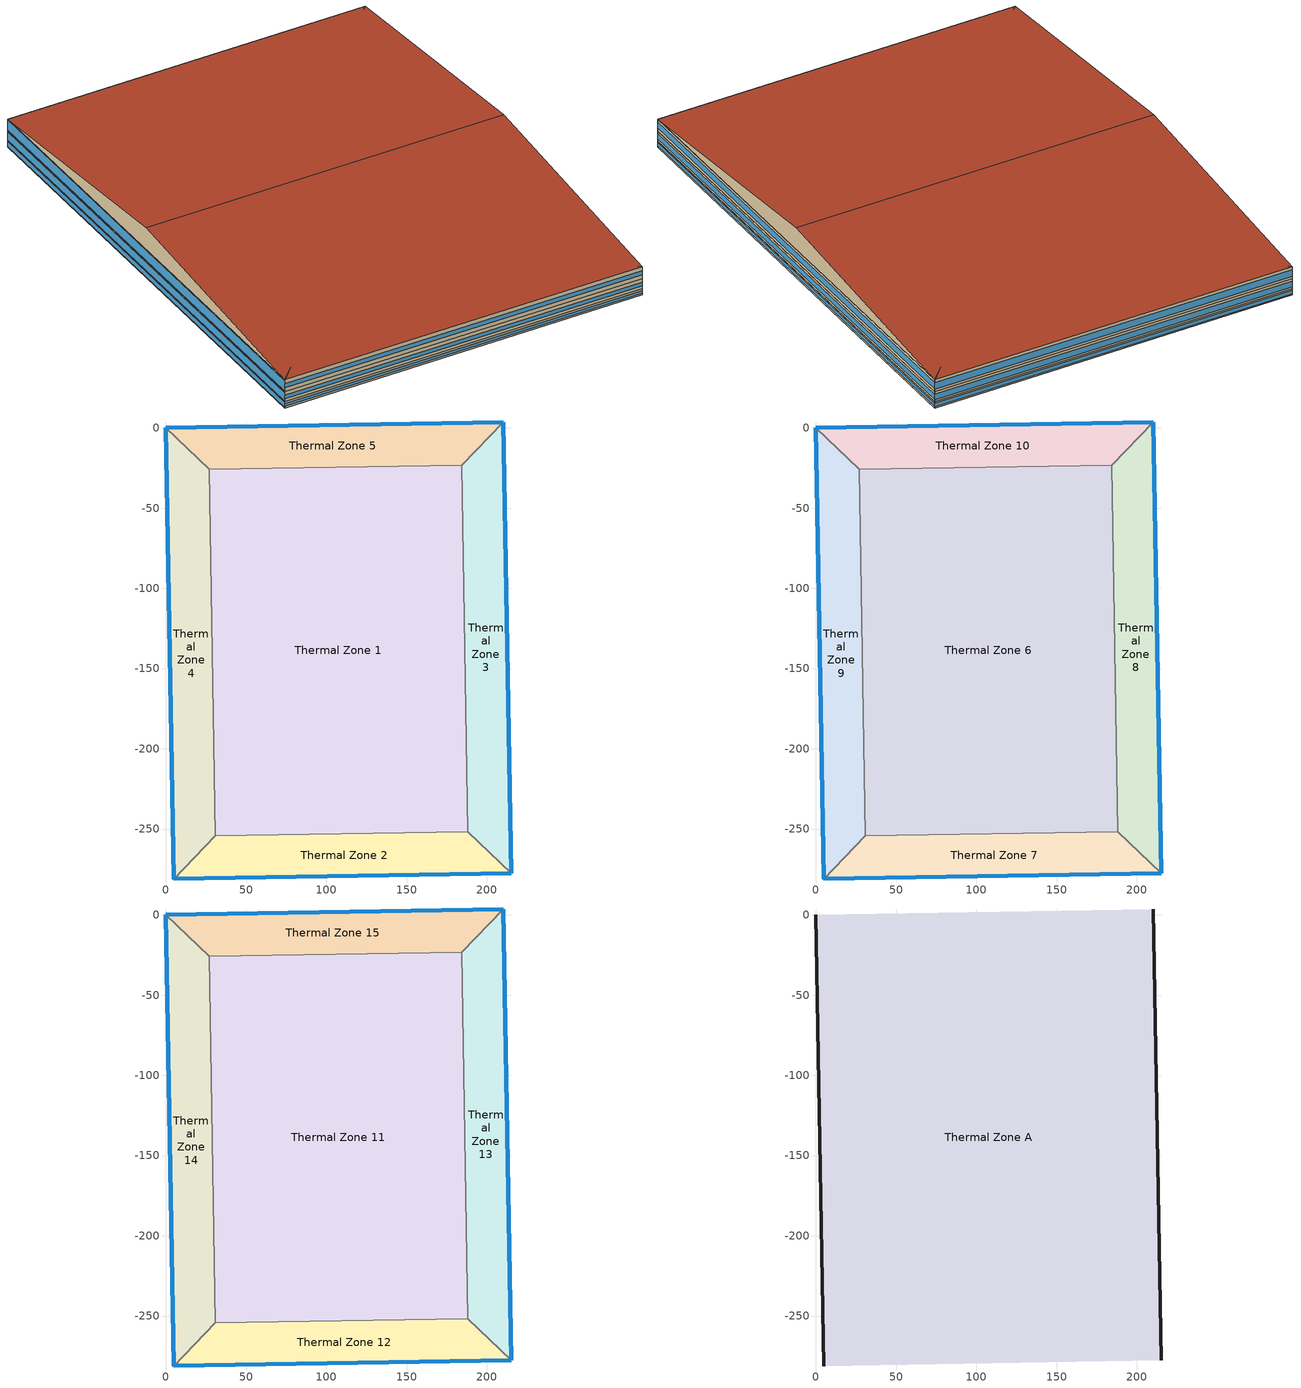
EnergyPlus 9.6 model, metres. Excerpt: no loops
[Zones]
Thermal Zone 1
 floor ground (ExtSlabCarpet): 26.84,-25.92 184.25,-23.17 188.24,-251.54 30.82,-254.29 z0
 wall to Thermal Zone 5 (Interior Wall): 184.25,-23.17 26.84,-25.92 z0:3.67
 wall to Thermal Zone 3 (Interior Wall): 188.24,-251.54 184.25,-23.17 z0:3.67
 wall to Thermal Zone 2 (Interior Wall): 30.82,-254.29 188.24,-251.54 z0:3.67
 wall to Thermal Zone 4 (Interior Wall): 26.84,-25.92 30.82,-254.29 z0:3.67
Thermal Zone 2
 floor ground (ExtSlabCarpet): 30.82,-254.29 188.24,-251.54 215.08,-277.46 4.91,-281.13 z0
 wall outside (Ext Wall): 4.91,-281.13 215.08,-277.46 z0:3.67
 wall to Thermal Zone 4 (Interior Wall): 30.82,-254.29 4.91,-281.13 z0:3.67
 wall to Thermal Zone 3 (Interior Wall): 215.08,-277.46 188.24,-251.54 z0:3.67
 window (Ext Window): 4.92,-281.13 215.07,-277.46 z1.21:2.46
Thermal Zone 3
 floor ground (ExtSlabCarpet): 184.25,-23.17 210.17,3.67 215.08,-277.46 188.24,-251.54 z0
 wall outside (Ext Wall): 215.08,-277.46 210.17,3.67 z0:3.67
 wall to Thermal Zone 5 (Interior Wall): 210.17,3.67 184.25,-23.17 z0:3.67
 window (Ext Window): 215.07,-277.45 210.17,3.66 z0.95:2.72
Thermal Zone 4
 floor ground (ExtSlabCarpet): 30.82,-254.29 4.91,-281.13 0,0 26.84,-25.92 z0
 wall outside (Ext Wall): 0,0 4.91,-281.13 z0:3.67
 wall to Thermal Zone 5 (Interior Wall): 26.84,-25.92 0,0 z0:3.67
 window (Ext Window): 0,-0.01 4.91,-281.12 z0.42:3.25
Thermal Zone 5
 floor ground (ExtSlabCarpet): 210.17,3.67 184.25,-23.17 26.84,-25.92 0,0 z0
 wall outside (Ext Wall): 210.17,3.67 0,0 z0:3.67
 window (Ext Window): 210.16,3.67 0.01,0 z0.88:2.79
Thermal Zone 6
 floor to Thermal Zone 1 (Interior Floor): 26.84,-25.92 184.25,-23.17 188.24,-251.54 30.82,-254.29 z3.67
 wall to Thermal Zone 10 (Interior Wall): 184.25,-23.17 26.84,-25.92 z3.67:9.73
 wall to Thermal Zone 8 (Interior Wall): 188.24,-251.54 184.25,-23.17 z3.67:9.73
 wall to Thermal Zone 7 (Interior Wall): 30.82,-254.29 188.24,-251.54 z3.67:9.73
 wall to Thermal Zone 9 (Interior Wall): 26.84,-25.92 30.82,-254.29 z3.67:9.73
Thermal Zone 7
 floor to Thermal Zone 2 (Interior Floor): 30.82,-254.29 188.24,-251.54 215.08,-277.46 4.91,-281.13 z3.67
 wall outside (Ext Wall): 4.91,-281.13 215.08,-277.46 z3.67:9.73
 wall to Thermal Zone 9 (Interior Wall): 30.82,-254.29 4.91,-281.13 z3.67:9.73
 wall to Thermal Zone 8 (Interior Wall): 215.08,-277.46 188.24,-251.54 z3.67:9.73
 window (Ext Window): 4.92,-281.13 215.07,-277.46 z5.67:7.73
Thermal Zone 8
 floor to Thermal Zone 3 (Interior Floor): 184.25,-23.17 210.17,3.67 215.08,-277.46 188.24,-251.54 z3.67
 wall outside (Ext Wall): 215.08,-277.46 210.17,3.67 z3.67:9.73
 wall to Thermal Zone 10 (Interior Wall): 210.17,3.67 184.25,-23.17 z3.67:9.73
 window (Ext Window): 215.07,-277.45 210.17,3.66 z5.25:8.15
Thermal Zone 9
 floor to Thermal Zone 4 (Interior Floor): 30.82,-254.29 4.91,-281.13 0,0 26.84,-25.92 z3.67
 wall outside (Ext Wall): 0,0 4.91,-281.13 z3.67:9.73
 wall to Thermal Zone 10 (Interior Wall): 26.84,-25.92 0,0 z3.67:9.73
 window (Ext Window): 0,-0.01 4.91,-281.12 z4.37:9.03
Thermal Zone 10
 floor to Thermal Zone 5 (Interior Floor): 210.17,3.67 184.25,-23.17 26.84,-25.92 0,0 z3.67
 wall outside (Ext Wall): 210.17,3.67 0,0 z3.67:9.73
 window (Ext Window): 210.16,3.67 0.01,0 z5.12:8.28
Thermal Zone 11
 floor to Thermal Zone 6 (Interior Floor): 26.84,-25.92 184.25,-23.17 188.24,-251.54 30.82,-254.29 z9.73
 wall to Thermal Zone 15 (Interior Wall): 184.25,-23.17 26.84,-25.92 z9.73:17.11
 wall to Thermal Zone 13 (Interior Wall): 188.24,-251.54 184.25,-23.17 z9.73:17.11
 wall to Thermal Zone 12 (Interior Wall): 30.82,-254.29 188.24,-251.54 z9.73:17.11
 wall to Thermal Zone 14 (Interior Wall): 26.84,-25.92 30.82,-254.29 z9.73:17.11
Thermal Zone 12
 floor to Thermal Zone 7 (Interior Floor): 30.82,-254.29 188.24,-251.54 215.08,-277.46 4.91,-281.13 z9.73
 wall outside (Ext Wall): 4.91,-281.13 215.08,-277.46 z9.73:17.11
 wall to Thermal Zone 14 (Interior Wall): 30.82,-254.29 4.91,-281.13 z9.73:17.11
 wall to Thermal Zone 13 (Interior Wall): 215.08,-277.46 188.24,-251.54 z9.73:17.11
 window (Ext Window): 4.92,-281.13 215.07,-277.46 z12.17:14.67
Thermal Zone 13
 floor to Thermal Zone 8 (Interior Floor): 184.25,-23.17 210.17,3.67 215.08,-277.46 188.24,-251.54 z9.73
 wall outside (Ext Wall): 215.08,-277.46 210.17,3.67 z9.73:17.11
 wall to Thermal Zone 15 (Interior Wall): 210.17,3.67 184.25,-23.17 z9.73:17.11
 window (Ext Window): 215.07,-277.45 210.17,3.66 z11.65:15.19
Thermal Zone 14
 floor to Thermal Zone 9 (Interior Floor): 30.82,-254.29 4.91,-281.13 0,0 26.84,-25.92 z9.73
 wall outside (Ext Wall): 0,0 4.91,-281.13 z9.73:17.11
 wall to Thermal Zone 15 (Interior Wall): 26.84,-25.92 0,0 z9.73:17.11
 window (Ext Window): 0,-0.01 4.91,-281.12 z10.58:16.26
Thermal Zone 15
 floor to Thermal Zone 10 (Interior Floor): 210.17,3.67 184.25,-23.17 26.84,-25.92 0,0 z9.73
 wall outside (Ext Wall): 210.17,3.67 0,0 z9.73:17.11
 window (Ext Window): 210.16,3.67 0.01,0 z11.5:15.34
Thermal Zone A
 floor to Thermal Zone 11 (Interior Floor): 26.84,-25.92 184.25,-23.17 188.24,-251.54 30.82,-254.29 z17.11
 floor to Thermal Zone 12 (Interior Floor): 30.82,-254.29 188.24,-251.54 215.08,-277.46 4.91,-281.13 z17.11
 floor to Thermal Zone 13 (Interior Floor): 184.25,-23.17 210.17,3.67 215.08,-277.46 188.24,-251.54 z17.11
 floor to Thermal Zone 14 (Interior Floor): 30.82,-254.29 4.91,-281.13 0,0 26.84,-25.92 z17.11
 floor to Thermal Zone 15 (Interior Floor): 210.17,3.67 184.25,-23.17 26.84,-25.92 0,0 z17.11
 wall outside (Ext Wall): 0,0,17.11 4.91,-281.13,17.11 2.45,-140.57,30.35; 210.17,3.67,17.11 212.62,-136.9,30.35 215.08,-277.46,17.11
 roof outside (Ext Roof): 2.45,-140.57,30.35 212.62,-136.9,30.35 210.17,3.67,17.11 0,0,17.11; 4.91,-281.13,17.11 215.08,-277.46,17.11 212.62,-136.9,30.35 2.45,-140.57,30.35
[Building]
Building 1: North Axis {deg}=-0
[Site:Location]
Washington Dc Dulles IntL Ar: Latitude {deg}=38.98; Longitude {deg}=-77.47; Time Zone {hr}=-5; Elevation {m}=82
[SizingPeriod:DesignDay] Day of Month=21; Dry-Bulb Temperature Range Modifier Type=DefaultMultipliers; Barometric Pressure {Pa}=86790; Rain Indicator=No; Snow Indicator=No; Daylight Saving Time Indicator=No; Begin Environment Reset Mode=FullResetAtBeginEnvironment
Name | Month | Day Type | Maximum Dry-Bulb Temperature {C} | Daily Dry-Bulb Temperature Range {deltaC} | Humidity Condition Type | Wetbulb or DewPoint at Maximum Dry-Bulb {C} | Wind Speed {m/s} | Wind Direction {deg} | Solar Model Indicator | ASHRAE Clear Sky Optical Depth for Beam Irradiance (taub) | ASHRAE Clear Sky Optical Depth for Diffuse Irradiance (taud) | Enthalpy at Maximum Dry-Bulb {J/kg} | Sky Clearness
SALT-LAKE-CITY-IAP Ann Clg .4% Condns DB=>MWB | 7 | SummerDesignDay | 36.5 | 14.4 | Wetbulb | 17.1 | 5 | 340 | ASHRAETau | 0.339 | 2.366
SALT-LAKE-CITY-IAP Ann Clg .4% Condns DP=>MDB | 7 | SummerDesignDay | 22.5 | 14.4 | Dewpoint | 15.6 | 5 | 340 | ASHRAETau | 0.339 | 2.366
SALT-LAKE-CITY-IAP Ann Clg .4% Condns Enth=>MDB | 7 | SummerDesignDay | 30.8 | 14.4 | Enthalpy |  | 5 | 340 | ASHRAETau | 0.339 | 2.366 | 59300
SALT-LAKE-CITY-IAP Ann Clg .4% Condns WB=>MDB | 7 | SummerDesignDay | 31.2 | 14.4 | Wetbulb | 19 | 5 | 340 | ASHRAETau | 0.339 | 2.366
SALT-LAKE-CITY-IAP Ann Htg 99.6% Condns DB | 1 | WinterDesignDay | -12.4 | 0 | Wetbulb | -12.4 | 2.6 | 140 | ASHRAEClearSky |  |  |  | 0
SALT-LAKE-CITY-IAP Ann Htg Wind 99.6% Condns WS=>MCDB | 1 | WinterDesignDay | 6.8 | 0 | Wetbulb | 6.8 | 12.4 | 140 | ASHRAEClearSky |  |  |  | 0
SALT-LAKE-CITY-IAP Ann Hum_n 99.6% Condns DP=>MCDB | 1 | WinterDesignDay | -10.7 | 0 | Dewpoint | -16.2 | 2.6 | 140 | ASHRAEClearSky |  |  |  | 0
[Material] Thermal Absorptance=0.9
Name | Roughness | Thickness m | Conductivity W/m-K | Density kg/m3 | Specific Heat J/kg-K | Solar Absorptance | Visible Absorptance
wall concrete | MediumRough | 0.398 | 0.5 | 2243 | 837 | 0.65 | 0.65
roof concrete | MediumRough | 0.401 | 0.5 | 2243 | 837 | 0.65 | 0.65
Wall Insulation [37] | MediumRough | 0.0681 | 0.0432 | 91 | 837 | 0.5 | 0.5
Roof Insulation [25] | MediumRough | 0.263 | 0.049 | 265 | 836.8 | 0.7 | 0.7
F16 Acoustic tile | MediumSmooth | 0.0191 | 0.06 | 368 | 590 | 0.3 | 0.3
M11 100mm lightweight concrete | MediumRough | 0.1016 | 0.53 | 1280 | 840 | 0.5 | 0.5
MAT-CC05 4 HW CONCRETE | Rough | 0.1016 | 1.311 | 2240 | 836.8 | 0.85 | 0.85
G01a 19mm gypsum board | MediumSmooth | 0.019 | 0.16 | 800 | 1090 | 0.4 | 0.4
[Material:AirGap]
Name | Thermal Resistance m2-K/W
F04 Wall air space resistance | 0.15
F05 Ceiling air space resistance | 0.18
[Material:NoMass]
CP02 CARPET PAD: Roughness=Smooth; Thermal Resistance m2-K/W=0.1; Thermal Absorptance=0.9; Solar Absorptance=0.8; Visible Absorptance=0.8
[WindowMaterial:SimpleGlazingSystem]
Window Material Simple Glazing System: U-Factor W/m2-K=1.51; Solar Heat Gain Coefficient=0.25
[Construction]
Ext Roof: roof concrete, Roof Insulation [25]
Ext Wall: wall concrete, Wall Insulation [37]
Ext Window: Window Material Simple Glazing System
ExtSlabCarpet: MAT-CC05 4 HW CONCRETE, CP02 CARPET PAD
Interior Floor: F16 Acoustic tile, F05 Ceiling air space resistance, M11 100mm lightweight concrete
Interior Wall: G01a 19mm gypsum board, F04 Wall air space resistance, G01a 19mm gypsum board
[Zone]
Thermal Zone 1; Thermal Zone 2; Thermal Zone 3; Thermal Zone 4; Thermal Zone 5: 89, 0, 0, 0, , 1, , , , , , Yes
Thermal Zone 6; Thermal Zone 7; Thermal Zone 8; Thermal Zone 9; Thermal Zone 10: 89, 0, 0, 3.67, , 1, , , , , , Yes
Thermal Zone 11; Thermal Zone 12; Thermal Zone 13; Thermal Zone 14; Thermal Zone 15: 89, 0, 0, 9.73, , 1, , , , , , Yes
Thermal Zone A: 89, 0, 0, 17.11, , 1, , , , , , No
[AvailabilityManager:Scheduled] Schedule=Always On Discrete
Packaged Rooftop Air Conditioner 1 Availability Manager; Air Loop HVAC Outdoor Air System 1 Availability Manager; Packaged Rooftop Air Conditioner 2 Availability Manager; Air Loop HVAC Outdoor Air System 2 Availability Manager; Packaged Rooftop Air Conditioner 3 Availability Manager; Air Loop HVAC Outdoor Air System 3 Availability Manager; Packaged Rooftop Air Conditioner 4 Availability Manager; Air Loop HVAC Outdoor Air System 4 Availability Manager
[Schedule:Constant]
Always On Discrete: Hourly Value=1
